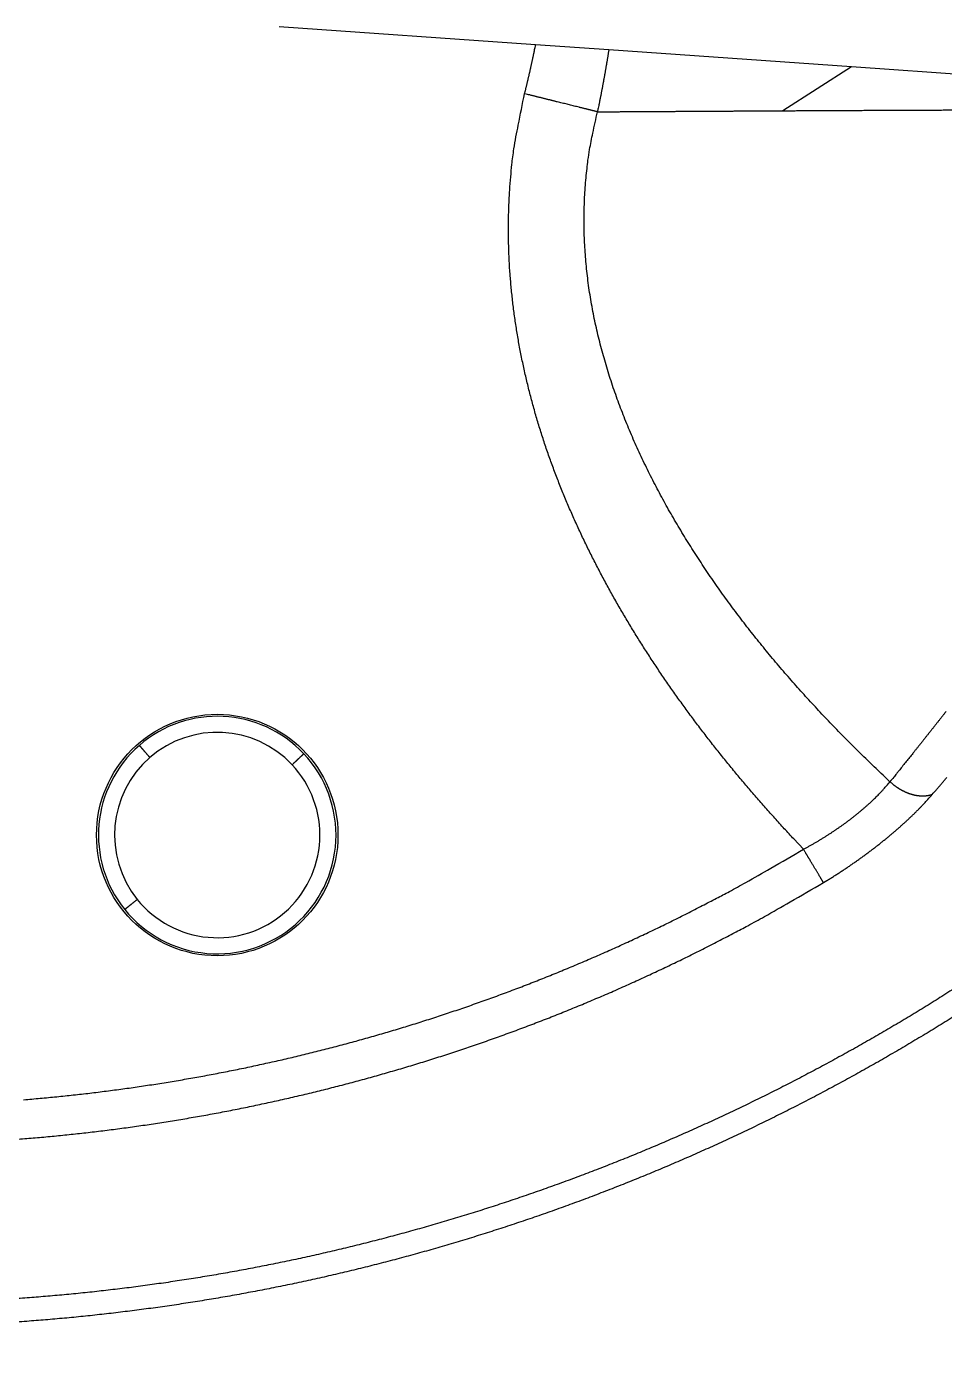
# Model space of a CAD drawing. Extents: x 527 to 614, y 487 to 635.
# Drawn here: x 597.581 to 598.15, y 513.134 to 513.966 of the extents above; entities that cross this region are included whole.
import ezdxf

# ---------------------------------------------------------------- set-up
doc = ezdxf.new("R2010")
doc.units = 0
doc.header["$MEASUREMENT"] = 0
doc.layers.add('1', color=4, linetype='Continuous')
doc.layers.add('204', color=7, linetype='Continuous')

# ---------------------------------------------------------------- blocks, each defined once
blk = doc.blocks.new('55')
at = {"layer": '204', "color": 4, "linetype": 'Continuous'}
for p, q in [((-4.704143, -6.116583), (-4.863541, -6.105437)), ((-4.658718, -6.119766), (-4.704149, -6.116576)), ((-4.50786, -6.130304), (-4.658718, -6.119766)), ((-4.507851, -6.13031), (-4.550631, -6.157557)), ((-4.170922, -6.153867), (-4.50786, -6.130304))]:
    blk.add_line(p, q, dxfattribs=at)
for points in [[(-1.239418, 0.071355, -0.0000007), (-1.274211, 0.033965, -0.0000006), (-1.309005, -0.003426, -0.0000006), (-1.343799, -0.040817, -0.0000005), (-1.378593, -0.078208, -0.0000005), (-1.413388, -0.1156, -0.0000005), (-1.448182, -0.152991, -0.0000004), (-1.482977, -0.190382, -0.0000004), (-1.517772, -0.227774, -0.0000003), (-1.552567, -0.265165, -0.0000003), (-1.587362, -0.302557, -0.0000002), (-1.622158, -0.339948, -0.0000002), (-1.656953, -0.37734, -0.0000002), (-1.691748, -0.414732, -0.0000001), (-1.726544, -0.452123, -0.0000001), (-1.76134, -0.489515, 0), (-1.796135, -0.526907)], [(-1.830931, -0.564299, 0), (-1.865726, -0.60169, 0.0000001), (-1.900522, -0.639082, 0.0000001), (-1.935318, -0.676474, 0.0000001), (-1.970113, -0.713866, 0.0000001), (-2.004909, -0.751257, 0.0000001), (-2.039704, -0.788649, 0.0000001), (-2.0745, -0.826041, 0.0000001), (-2.109295, -0.863433, 0.0000001), (-2.144091, -0.900825, 0.0000001), (-2.178886, -0.938217, 0.0000001), (-2.213682, -0.975608, 0.0000001), (-2.248478, -1.013, 0.0000001), (-2.283273, -1.050392, 0.0000001), (-2.318069, -1.087784, 0.0000001), (-2.352864, -1.125176, 0.0000001), (-2.38766, -1.162568, 0.0000001), (-2.422455, -1.19996, 0.0000001), (-2.45725, -1.237351, 0.0000001), (-2.492046, -1.274743, 0.0000001), (-2.526841, -1.312135, 0.0000001), (-2.561637, -1.349527, 0.0000001), (-2.596432, -1.386919, 0.0000001), (-2.631228, -1.424311, 0.0000001), (-2.666023, -1.461703, 0.0000001), (-2.700818, -1.499095, 0.0000001), (-2.735614, -1.536487, 0.0000001), (-2.770409, -1.573879, 0.0000001), (-2.805205, -1.611271, 0.0000001), (-2.84, -1.648663, 0.0000001), (-2.874795, -1.686055, 0.0000001), (-2.909591, -1.723447, 0.0000001), (-2.944386, -1.760839, 0.0000001), (-2.979181, -1.798231, 0.0000001), (-3.013977, -1.835623, 0.0000001), (-3.048772, -1.873015, 0.0000001), (-3.083567, -1.910407, 0.0000001), (-3.118363, -1.947799, 0.0000001), (-3.153158, -1.985191, 0.0000001), (-3.187953, -2.022583, 0.0000001), (-3.222749, -2.059975, 0.0000001), (-3.257544, -2.097367, 0.0000001), (-3.292339, -2.134759, 0.0000001), (-3.327135, -2.172151, 0.0000001), (-3.36193, -2.209543, 0.0000001), (-3.396725, -2.246935, 0.0000001), (-3.43152, -2.284328, 0.0000001), (-3.466316, -2.32172, 0.0000001), (-3.501111, -2.359112, 0.0000001), (-3.535906, -2.396504, 0.0000001), (-3.570701, -2.433896, 0.0000001), (-3.605496, -2.471288, 0.0000001), (-3.640292, -2.50868, 0.0000001), (-3.675087, -2.546073, 0.0000001), (-3.709882, -2.583465, 0.0000001), (-3.744677, -2.620857, 0.0000001), (-3.779472, -2.658249, 0.0000001), (-3.814267, -2.695641, 0.0000001), (-3.849063, -2.733033, 0.0000001), (-3.883858, -2.770426, 0.0000001), (-3.918653, -2.807818, 0.0000001), (-3.953448, -2.84521, 0.0000001), (-3.988243, -2.882602, 0.0000001), (-4.023038, -2.919995, 0.0000001), (-4.057833, -2.957387, 0.0000001), (-4.092628, -2.994779, 0.0000001), (-4.127423, -3.032171, 0.0000001), (-4.162218, -3.069564, 0.0000001), (-4.197014, -3.106956, 0.0000001), (-4.231809, -3.144348, 0.0000001), (-4.266604, -3.18174, 0.0000001), (-4.301399, -3.219133, 0.0000001), (-4.336194, -3.256525, 0.0000001), (-4.370989, -3.293917, 0.0000001), (-4.405784, -3.33131, 0.0000001), (-4.440579, -3.368702, 0.0000001), (-4.475374, -3.406094, 0.0000001), (-4.510169, -3.443487, 0.0000001), (-4.544964, -3.480879, 0.0000001), (-4.579759, -3.518271, 0.0000001), (-4.614554, -3.555664, 0.0000001), (-4.649349, -3.593056, 0.0000001), (-4.684144, -3.630448, 0.0000001), (-4.718938, -3.667841, 0.0000001), (-4.753733, -3.705233, 0.0000001), (-4.788528, -3.742626, 0.0000001), (-4.823323, -3.780018, 0.0000001), (-4.858118, -3.81741, 0.0000001), (-4.892913, -3.854803, 0.0000001), (-4.927708, -3.892195, 0.0000001), (-4.962503, -3.929588, 0.0000001), (-4.997298, -3.96698, 0.0000001), (-5.032093, -4.004373, 0.0000001), (-5.066888, -4.041765, 0.0000001), (-5.101682, -4.079158, 0.0000001), (-5.136476, -4.116549, 0.0000001), (-5.171272, -4.153943, 0.0000001), (-5.206071, -4.19134, 0.0000001), (-5.240862, -4.228728, 0), (-5.275639, -4.266101, 0.0000001), (-5.310451, -4.303513, 0.0000001), (-5.345316, -4.340981, 0), (-5.380041, -4.378298, -0.0000001), (-5.414557, -4.415391, 0.0000001), (-5.44963, -4.453083, 0.0000005), (-5.485522, -4.491655, 0), (-5.51922, -4.527868, -0.0000019), (-5.549684, -4.560606, 0.0000006), (-5.588809, -4.602653, 0.0000059)], [(-5.649071, -4.667417, 0.0000032), (-5.727989, -4.752233, 0.0000014)], [(-0.88808, 0.413868, -0.0000001), (-0.936805, 0.361503, -0.0000001), (-0.98553, 0.309139, -0.0000001), (-1.034255, 0.256774, -0.0000001), (-1.082979, 0.204409, -0.0000001), (-1.131704, 0.152045, -0.0000001), (-1.180429, 0.09968, 0), (-1.229154, 0.047316, 0), (-1.277879, -0.005049, 0), (-1.326604, -0.057414, 0), (-1.375329, -0.109779)], [(-1.618954, -0.371602, 0), (-1.667679, -0.423967, 0), (-1.716404, -0.476332, 0), (-1.765129, -0.528696, 0.0000001), (-1.813854, -0.581061, 0.0000001), (-1.862579, -0.633426, 0.0000001), (-1.911304, -0.685791, 0.0000001), (-1.960029, -0.738156, 0.0000001), (-2.008754, -0.79052, 0.0000001), (-2.057479, -0.842885, 0.0000001), (-2.106204, -0.89525, 0.0000001), (-2.154929, -0.947615, 0.0000001), (-2.203654, -0.99998, 0.0000001), (-2.252379, -1.052345, 0.0000001), (-2.301104, -1.10471, 0.0000001), (-2.349829, -1.157075, 0.0000001), (-2.398553, -1.20944, 0.0000001), (-2.447278, -1.261805, 0.0000001), (-2.496003, -1.31417, 0.0000001), (-2.544728, -1.366535, 0.0000001), (-2.593453, -1.4189, 0.0000001), (-2.642177, -1.471265, 0.0000001), (-2.690902, -1.52363, 0.0000001), (-2.739627, -1.575995, 0.0000001), (-2.788352, -1.62836, 0.0000001), (-2.837076, -1.680725, 0.0000001), (-2.885801, -1.73309, 0.0000001), (-2.934526, -1.785455, 0.0000001), (-2.983251, -1.83782, 0.0000001), (-3.031975, -1.890185, 0.0000001), (-3.0807, -1.94255, 0.0000001), (-3.129424, -1.994915, 0.0000001), (-3.178149, -2.04728, 0.0000001), (-3.226874, -2.099646, 0.0000001), (-3.275598, -2.152011, 0.0000001), (-3.324323, -2.204376, 0.0000001), (-3.373047, -2.256741, 0.0000001), (-3.421772, -2.309106, 0.0000001), (-3.470497, -2.361471, 0.0000001), (-3.519221, -2.413837, 0.0000001), (-3.567946, -2.466202, 0.0000001), (-3.61667, -2.518567, 0.0000001), (-3.665395, -2.570932, 0.0000001), (-3.714119, -2.623298, 0.0000001), (-3.762844, -2.675663, 0.0000001), (-3.811568, -2.728028, 0.0000001), (-3.860293, -2.780394, 0.0000001), (-3.909017, -2.832759, 0.0000001), (-3.957741, -2.885124, 0.0000001), (-4.006466, -2.93749, 0.0000001), (-4.05519, -2.989855, 0.0000001), (-4.103915, -3.04222, 0.0000001), (-4.152639, -3.094586, 0.0000001), (-4.201363, -3.146951, 0.0000001), (-4.250088, -3.199317, 0.0000001), (-4.298812, -3.251682, 0.0000001), (-4.347536, -3.304048, 0.0000001), (-4.39626, -3.356413, 0.0000001), (-4.444985, -3.408778, 0.0000001), (-4.493709, -3.461144, 0.0000001), (-4.542433, -3.513509, 0.0000001), (-4.591158, -3.565875, 0.0000001), (-4.639882, -3.61824, 0.0000001), (-4.688606, -3.670606, 0.0000001), (-4.73733, -3.722972, 0.0000001), (-4.786055, -3.775338, 0.0000001), (-4.834778, -3.827703, 0.0000001), (-4.883501, -3.880067, 0.0000001), (-4.932227, -3.932434, 0.0000001), (-4.980957, -3.984806, 0.0000001), (-5.029675, -4.037165, 0.0000001), (-5.078374, -4.089504, 0.0000001), (-5.127123, -4.141896, 0.0000001), (-5.175946, -4.194368, 0.0000001), (-5.224571, -4.246628, 0.0000001), (-5.272906, -4.298575, 0.0000001), (-5.32202, -4.35136, 0.0000002), (-5.372281, -4.405377, 0.0000001), (-5.419468, -4.456092, 0), (-5.462129, -4.501941, 0.0000003), (-5.516918, -4.560825, 0.0000005), (-5.601305, -4.651521, 0.0000003), (-5.711819, -4.770296, 0.0000001)], [(-4.444865, -6.720416, -0.0023296), (-4.454795, -6.726595, -0.0023277), (-4.464779, -6.732682, -0.0023245), (-4.47482, -6.738672, -0.0023225), (-4.484914, -6.744569, -0.0023207), (-4.495064, -6.750371, -0.0023151), (-4.505267, -6.756081, -0.0023046), (-4.515526, -6.761694, -0.0023088), (-4.525839, -6.767216, -0.0023271), (-4.536213, -6.772644, -0.00234), (-4.546648, -6.77798, -0.0023531), (-4.557144, -6.783221, -0.0023512), (-4.567699, -6.78837, -0.0023376), (-4.57831, -6.793422, -0.0023292), (-4.588974, -6.798379, -0.0023248), (-4.59969, -6.803237, -0.0023206), (-4.610454, -6.807998, -0.0023168), (-4.621266, -6.812658, -0.0023144), (-4.632121, -6.81722, -0.0023132), (-4.643019, -6.821679, -0.002313), (-4.653955, -6.826038, -0.0023138), (-4.66493, -6.830291, -0.0023159), (-4.675938, -6.834443, -0.0023194), (-4.68698, -6.838487, -0.0023232), (-4.698051, -6.842428, -0.0023274), (-4.70915, -6.846259, -0.0023354), (-4.720274, -6.849985, -0.0023484), (-4.731422, -6.853599, -0.0023502), (-4.74259, -6.857106, -0.0023386), (-4.75378, -6.860503, -0.0023267), (-4.764991, -6.863794, -0.0023087), (-4.776225, -6.866978, -0.0023044), (-4.787482, -6.870057, -0.0023127), (-4.798762, -6.873028, -0.002317), (-4.810064, -6.875895, -0.0023174), (-4.821389, -6.878653, -0.0023185), (-4.832737, -6.881307, -0.0023199), (-4.844107, -6.883853, -0.0023208), (-4.8555, -6.886294, -0.002321), (-4.866916, -6.888627, -0.0023209), (-4.878354, -6.890855, -0.0023205), (-4.889815, -6.892976, -0.0023195), (-4.901298, -6.894991, -0.0023178), (-4.912804, -6.896899, -0.0023166), (-4.924333, -6.898702, -0.0023162), (-4.935885, -6.900397, -0.0023115), (-4.947459, -6.901987, -0.0023022), (-4.959056, -6.903469, -0.0023073), (-4.970675, -6.904847, -0.0023288), (-4.98232, -6.906114, -0.0023431), (-4.993987, -6.907275, -0.0023568), (-5.005676, -6.908323, -0.002355), (-5.017383, -6.909265, -0.0023395), (-5.029107, -6.910095, -0.00233)], [(-4.443156, -6.702152, -0.0023408), (-4.45298, -6.708392, -0.0023406), (-4.462865, -6.714538, -0.00234), (-4.472807, -6.720593, -0.002339), (-4.482809, -6.726554, -0.0023384), (-4.492868, -6.732424, -0.0023382), (-4.502986, -6.738199, -0.0023356), (-4.51316, -6.743883, -0.0023304), (-4.523393, -6.749472, -0.0023334), (-4.533682, -6.754968, -0.0023466), (-4.544028, -6.760368, -0.0023548), (-4.554426, -6.765673, -0.0023615), (-4.564876, -6.770877, -0.0023598), (-4.575374, -6.775984, -0.0023489), (-4.585921, -6.78099, -0.0023421), (-4.596513, -6.785899, -0.0023378), (-4.60715, -6.790704, -0.0023341), (-4.617828, -6.795411, -0.00233), (-4.628546, -6.800014, -0.0023274), (-4.639303, -6.804517, -0.0023251), (-4.650096, -6.808915, -0.0023241), (-4.660923, -6.813211, -0.0023232), (-4.671783, -6.817402, -0.0023237), (-4.682674, -6.821489, -0.0023247), (-4.693594, -6.82547, -0.0023264), (-4.704541, -6.829347, -0.0023277), (-4.715514, -6.833115, -0.0023324), (-4.726509, -6.836779, -0.0023403), (-4.737526, -6.840332, -0.0023402), (-4.748563, -6.84378, -0.0023293), (-4.75962, -6.847119, -0.0023198), (-4.770699, -6.850355, -0.0023068), (-4.781801, -6.853484, -0.0023042), (-4.792925, -6.85651, -0.0023113), (-4.804072, -6.859429, -0.0023152), (-4.81524, -6.862245, -0.002316), (-4.826432, -6.864954, -0.0023171), (-4.837645, -6.867561, -0.0023186), (-4.848881, -6.87006, -0.0023194), (-4.860139, -6.872456, -0.0023197), (-4.87142, -6.874745, -0.0023196), (-4.882723, -6.876931, -0.0023193), (-4.894049, -6.879011, -0.0023183), (-4.905397, -6.880987, -0.0023166), (-4.916767, -6.882856, -0.0023154), (-4.928159, -6.884622, -0.0023151), (-4.939575, -6.886281, -0.0023104), (-4.951012, -6.887837, -0.0023012), (-4.962471, -6.889286, -0.0023063), (-4.973954, -6.890632, -0.0023276), (-4.98546, -6.891869, -0.0023419), (-4.996988, -6.893, -0.0023555), (-5.008538, -6.894021, -0.0023538), (-5.020106, -6.894936, -0.0023384), (-5.031689, -6.89574, -0.0023289)], [(-5.030686, -6.796708, 0.0023188), (-5.020199, -6.795904, 0.0023129), (-5.009707, -6.795, 0.0023051), (-4.999212, -6.794, 0.0022959), (-4.988718, -6.7929, 0.0022893), (-4.978227, -6.791704, 0.0022847), (-4.967743, -6.79041, 0.0022815), (-4.957268, -6.789022, 0.0022796), (-4.946805, -6.787535, 0.0022793), (-4.936357, -6.785955, 0.0022805), (-4.925927, -6.784277, 0.0022832), (-4.915517, -6.782506, 0.0022879), (-4.905132, -6.780639, 0.0022931), (-4.894772, -6.77868, 0.0022991), (-4.884443, -6.776625, 0.0023096), (-4.874146, -6.774478, 0.0023259), (-4.863884, -6.772237, 0.0023105), (-4.853656, -6.769907, 0.0022546), (-4.843462, -6.767485, 0.0022354), (-4.833299, -6.764976, 0.0022471), (-4.823169, -6.762375, 0.0022549), (-4.813071, -6.759687, 0.0022595), (-4.803006, -6.756907, 0.0022645), (-4.792973, -6.75404, 0.00227), (-4.782973, -6.751081, 0.0022748), (-4.773005, -6.748033, 0.0022791), (-4.76307, -6.744894, 0.0022831), (-4.753167, -6.741667, 0.0022868), (-4.743297, -6.738348, 0.0022899), (-4.733459, -6.73494, 0.0022928), (-4.723654, -6.73144, 0.0022953), (-4.713882, -6.727852, 0.0022979), (-4.704143, -6.724171, 0.0022989), (-4.694436, -6.720401, 0.0022992), (-4.684763, -6.71654, 0.0023016), (-4.675121, -6.712589, 0.0023064), (-4.665512, -6.708545, 0.0023006), (-4.655938, -6.704413, 0.0022863), (-4.6464, -6.70019, 0.0023054), (-4.636886, -6.695873, 0.0023514), (-4.627391, -6.691455, 0.0022826), (-4.617965, -6.686968, 0.0021292), (-4.608628, -6.682421, 0.0023487), (-4.599177, -6.677699, 0.0027974), (-4.589545, -6.672757, 0.0021181), (-4.580522, -6.668063, 0.0007229), (-4.57238, -6.663775, 0.0029856), (-4.561998, -6.658061, 0.005119), (-4.546106, -6.648992, 0.0024906), (-4.525351, -6.636955, 0.0013161)], [(-5.022193, -6.771831, 0.0023131), (-5.011922, -6.770946, 0.0023053), (-5.001649, -6.769967, 0.0022961), (-4.991377, -6.768891, 0.0022894), (-4.981107, -6.767721, 0.0022848), (-4.970844, -6.766455, 0.0022816), (-4.96059, -6.765096, 0.0022798), (-4.950348, -6.763641, 0.0022794), (-4.94012, -6.762094, 0.0022806), (-4.92991, -6.760452, 0.0022834), (-4.91972, -6.758719, 0.0022881), (-4.909554, -6.756892, 0.0022933), (-4.899413, -6.754974, 0.0022993), (-4.889301, -6.752963, 0.0023098), (-4.879221, -6.750862, 0.002326), (-4.869176, -6.748668, 0.0023107), (-4.859164, -6.746387, 0.0022548), (-4.849184, -6.744017, 0.0022356), (-4.839236, -6.741561, 0.0022472), (-4.82932, -6.739015, 0.002255), (-4.819435, -6.736384, 0.0022595), (-4.809582, -6.733663, 0.0022645), (-4.79976, -6.730856, 0.00227), (-4.789971, -6.72796, 0.0022748), (-4.780213, -6.724977, 0.0022791), (-4.770488, -6.721904, 0.002283), (-4.760794, -6.718745, 0.0022867), (-4.751132, -6.715496, 0.0022898), (-4.741502, -6.712161, 0.0022927), (-4.731904, -6.708735, 0.0022951), (-4.722338, -6.705223, 0.0022976), (-4.712804, -6.70162, 0.0022987), (-4.703302, -6.69793, 0.0022989), (-4.693833, -6.69415, 0.0023013), (-4.684394, -6.690283, 0.0023061), (-4.674988, -6.686324, 0.0023002), (-4.665615, -6.68228, 0.0022859), (-4.656279, -6.678147, 0.002305), (-4.646965, -6.673921, 0.0023509), (-4.637671, -6.669596, 0.0022821), (-4.628444, -6.665205, 0.0021288), (-4.619303, -6.660755, 0.0023481), (-4.610052, -6.656132, 0.0027967), (-4.600623, -6.651295, 0.0021176), (-4.591789, -6.646701, 0.0007228), (-4.583819, -6.642504, 0.0029847), (-4.573657, -6.636911, 0.0051175), (-4.558099, -6.628034, 0.0024899), (-4.537781, -6.616252, 0.0013157)], [(-4.710991, -6.147003), (-4.710803, -6.146244, 0.0002851), (-4.710615, -6.145485, 0.0002852), (-4.710428, -6.144726, 0.0002853), (-4.710242, -6.143966, 0.0002852), (-4.710058, -6.143207, 0.0002852), (-4.709873, -6.142448, 0.0002852), (-4.70969, -6.141688, 0.0002852), (-4.709508, -6.140929, 0.0002852), (-4.709327, -6.140169, 0.0002852), (-4.709146, -6.139409, 0.0002852), (-4.708967, -6.13865, 0.0002852), (-4.708788, -6.13789, 0.0002852), (-4.70861, -6.13713, 0.0002852), (-4.708433, -6.13637, 0.0002852), (-4.708257, -6.13561, 0.0002852), (-4.708082, -6.134849, 0.0002852), (-4.707908, -6.134089, 0.0002851), (-4.707735, -6.133329, 0.0002851), (-4.707563, -6.132568, 0.0002851), (-4.707391, -6.131807, 0.0002851), (-4.707221, -6.131047, 0.0002851), (-4.707051, -6.130286, 0.0002849), (-4.706882, -6.129525, 0.0002851), (-4.706714, -6.128764, 0.0002856), (-4.706547, -6.128003, 0.0002848), (-4.706381, -6.127242, 0.0002831), (-4.706216, -6.126481, 0.0002855), (-4.706051, -6.125719, 0.0002912), (-4.705888, -6.124956, 0.000283), (-4.705725, -6.124196, 0.0002642), (-4.705565, -6.123441, 0.0002915), (-4.705403, -6.122673, 0.0003474), (-4.705238, -6.121887, 0.0002638), (-4.705084, -6.121149, 0.0000908), (-4.704945, -6.120482, 0.0003718), (-4.704769, -6.119625, 0.0006396), (-4.7045, -6.118305, 0.0003129), (-4.704149, -6.116576, 0.0001659)], [(-4.658718, -6.119766), (-4.65887, -6.120728, -0.0003112), (-4.659024, -6.121691, -0.0003111), (-4.659178, -6.122653, -0.000311), (-4.659334, -6.123615, -0.0003106), (-4.659492, -6.124578, -0.0003103), (-4.65965, -6.12554, -0.00031), (-4.65981, -6.126502, -0.0003098), (-4.65997, -6.127464, -0.0003095), (-4.660133, -6.128426, -0.0003092), (-4.660296, -6.129389, -0.0003089), (-4.66046, -6.130351, -0.0003086), (-4.660626, -6.131313, -0.0003083), (-4.660793, -6.132274, -0.0003081), (-4.660961, -6.133236, -0.0003078), (-4.661131, -6.134198, -0.0003075), (-4.661301, -6.13516, -0.0003072), (-4.661473, -6.136122, -0.0003069), (-4.661646, -6.137083, -0.0003066), (-4.66182, -6.138045, -0.0003064), (-4.661996, -6.139006, -0.0003061), (-4.662172, -6.139968, -0.0003058), (-4.66235, -6.140929, -0.0003054), (-4.662529, -6.141891, -0.0003053), (-4.66271, -6.142852, -0.0003056), (-4.662891, -6.143813, -0.0003046), (-4.663074, -6.144774, -0.0003024), (-4.663258, -6.145735, -0.0003048), (-4.663443, -6.146697, -0.0003106), (-4.66363, -6.147659, -0.0003016), (-4.663817, -6.148618, -0.0002814), (-4.664004, -6.149571, -0.0003102), (-4.664196, -6.15054, -0.0003693), (-4.664393, -6.151531, -0.0002802), (-4.664579, -6.152461, -0.0000965), (-4.664748, -6.153302, -0.0003945), (-4.664967, -6.154382, -0.0006777), (-4.665309, -6.156045, -0.0003311), (-4.665758, -6.158223, -0.0001755)], [(-4.537781, -6.616252), (-4.543758, -6.609892, -0.0021934), (-4.549682, -6.60348, -0.0021689), (-4.55555, -6.597013, -0.0021911), (-4.561361, -6.590494, -0.0022674), (-4.567111, -6.58392, -0.0023246), (-4.5728, -6.577294, -0.0023769), (-4.578422, -6.570613, -0.002427), (-4.583978, -6.563879, -0.0024875), (-4.589464, -6.55709, -0.0025413), (-4.594878, -6.550248, -0.0026016), (-4.600216, -6.54335, -0.0026562), (-4.605479, -6.536399, -0.0027184), (-4.610661, -6.529392, -0.0027745), (-4.615763, -6.522332, -0.002838), (-4.620779, -6.515215, -0.0028953), (-4.62571, -6.508045, -0.00296), (-4.630551, -6.500818, -0.0030183), (-4.635302, -6.493538, -0.0030842), (-4.639957, -6.4862, -0.0031433), (-4.644519, -6.478808, -0.0032097), (-4.648979, -6.47136, -0.0032696), (-4.653341, -6.463856, -0.0033373), (-4.657598, -6.456296, -0.0033965), (-4.661751, -6.44868, -0.0034615), (-4.665793, -6.441008, -0.0035244), (-4.669728, -6.433279, -0.0036009), (-4.673547, -6.425493, -0.003648), (-4.677253, -6.417652, -0.003678), (-4.680841, -6.409754, -0.0037842), (-4.684308, -6.401798, -0.0039932), (-4.687644, -6.39378, -0.0041696), (-4.690846, -6.385703, -0.0043635), (-4.693903, -6.377564, -0.0044572), (-4.696817, -6.369371, -0.0044779), (-4.69958, -6.361123, -0.0045193), (-4.702195, -6.352827, -0.0045921), (-4.704652, -6.344483, -0.0046545), (-4.706954, -6.336097, -0.0047222), (-4.709091, -6.32767, -0.0047871), (-4.711067, -6.319206, -0.0048648), (-4.712872, -6.310708, -0.0049347), (-4.71451, -6.302179, -0.0050136), (-4.715969, -6.293623, -0.0050932), (-4.717254, -6.285042, -0.0051906), (-4.718355, -6.276439, -0.0052559), (-4.719276, -6.26782, -0.0053108), (-4.720007, -6.259189, -0.0054444), (-4.720549, -6.250538, -0.0056621), (-4.72089, -6.241865, -0.0055723), (-4.721046, -6.233221, -0.0052613), (-4.721009, -6.224626, -0.005937), (-4.720742, -6.215895, -0.0072723), (-4.720219, -6.206967, -0.00552), (-4.71961, -6.198585, -0.0017257), (-4.718959, -6.191008, -0.0080862), (-4.717625, -6.181316, -0.01431), (-4.714921, -6.166444, -0.0069823), (-4.710991, -6.147003, -0.0036598)], [(-4.665758, -6.158223), (-4.666454, -6.158052, -0.0000746), (-4.667153, -6.15788, -0.0000766), (-4.667855, -6.157707, -0.0000735), (-4.66856, -6.157533, -0.0000649), (-4.669267, -6.157359, -0.0000585), (-4.669976, -6.157183, -0.0000528), (-4.670689, -6.157007, -0.0000475), (-4.671403, -6.15683, -0.0000412), (-4.672121, -6.156653, -0.0000358), (-4.672841, -6.156474, -0.0000298), (-4.673563, -6.156295, -0.0000246), (-4.674287, -6.156115, -0.0000189), (-4.675014, -6.155935, -0.0000136), (-4.675744, -6.155754, -0.0000073), (-4.676475, -6.155573, -0.0000033), (-4.677209, -6.15539, -0.0000005), (-4.677945, -6.155208, 0.0000006), (-4.678684, -6.155025, 0), (-4.679424, -6.154841, -0.0000001), (-4.680166, -6.154657), (-4.680911, -6.154472, 0), (-4.681657, -6.154287), (-4.682405, -6.154101, 0), (-4.683155, -6.153915), (-4.683907, -6.153728), (-4.684661, -6.153541), (-4.685417, -6.153354), (-4.686174, -6.153166, 0), (-4.686932, -6.152977), (-4.687693, -6.152789), (-4.688455, -6.1526, -0.0000001), (-4.689218, -6.15241, -0.0000004), (-4.689983, -6.15222, -0.0000007), (-4.690749, -6.15203, -0.000001), (-4.691516, -6.15184, -0.0000013), (-4.692285, -6.151649, -0.0000016), (-4.693055, -6.151458, -0.0000018), (-4.693826, -6.151267, -0.0000021), (-4.694598, -6.151075, -0.0000024), (-4.695372, -6.150883, -0.0000027), (-4.696146, -6.150691, -0.000003), (-4.696922, -6.150498, -0.0000032), (-4.697698, -6.150305, -0.0000035), (-4.698475, -6.150112, -0.0000038), (-4.699253, -6.149919, -0.0000041), (-4.700032, -6.149726, -0.0000043), (-4.700811, -6.149532, -0.0000046), (-4.701592, -6.149339, -0.000005), (-4.702375, -6.149144, -0.0000051), (-4.703154, -6.14895, -0.000005), (-4.70393, -6.148758, -0.0000059), (-4.704719, -6.148562, -0.0000076), (-4.705527, -6.148361, -0.0000058), (-4.706285, -6.148173, -0.0000015), (-4.706971, -6.148002, -0.000009), (-4.707853, -6.147783, -0.0000168), (-4.709212, -6.147445, -0.0000083), (-4.710991, -6.147003, -0.0000043)], [(-4.484034, -6.574341), (-4.488374, -6.570254, -0.0014726), (-4.492692, -6.566141, -0.0014567), (-4.496986, -6.562, -0.0014708), (-4.501257, -6.557834, -0.0015193), (-4.505502, -6.55364, -0.0015553), (-4.509722, -6.54942, -0.001588), (-4.513913, -6.545172, -0.0016192), (-4.518077, -6.540897, -0.0016567), (-4.522212, -6.536594, -0.0016898), (-4.526316, -6.532263, -0.0017269), (-4.53039, -6.527904, -0.0017602), (-4.534432, -6.523517, -0.0017981), (-4.53844, -6.519101, -0.0018321), (-4.542415, -6.514658, -0.0018706), (-4.546354, -6.510184, -0.0019051), (-4.550259, -6.505682, -0.0019442), (-4.554126, -6.50115, -0.0019792), (-4.557955, -6.49659, -0.0020188), (-4.561746, -6.491999, -0.0020543), (-4.565497, -6.487379, -0.0020944), (-4.569207, -6.482728, -0.0021304), (-4.572876, -6.478047, -0.0021709), (-4.576501, -6.473336, -0.0022072), (-4.580084, -6.468594, -0.0022482), (-4.583622, -6.463821, -0.0022848), (-4.587115, -6.459017, -0.002326), (-4.59056, -6.454182, -0.0023628), (-4.593959, -6.449315, -0.0024043), (-4.597309, -6.444417, -0.0024412), (-4.60061, -6.439487, -0.0024827), (-4.60386, -6.434524, -0.0025197), (-4.60706, -6.42953, -0.0025614), (-4.610207, -6.424503, -0.0025979), (-4.613301, -6.419443, -0.0026383), (-4.61634, -6.41435, -0.0026761), (-4.619325, -6.409225, -0.0027208), (-4.622253, -6.404065, -0.002752), (-4.625125, -6.398873, -0.0027781), (-4.627938, -6.393647, -0.0028325), (-4.630692, -6.388387, -0.0029284), (-4.633384, -6.38309, -0.003025), (-4.636014, -6.377756, -0.0031501), (-4.638575, -6.372385, -0.0032306), (-4.641069, -6.366978, -0.0032903), (-4.643489, -6.361536, -0.0033522), (-4.645837, -6.35606, -0.0034325), (-4.648108, -6.35055, -0.0035031), (-4.650302, -6.345008, -0.0035827), (-4.652413, -6.339434, -0.0036551), (-4.654443, -6.333831, -0.0037389), (-4.656386, -6.328197, -0.0038145), (-4.658242, -6.322535, -0.003901), (-4.660007, -6.316844, -0.003979), (-4.66168, -6.311127, -0.0040676), (-4.663257, -6.305384, -0.0041481), (-4.664739, -6.299616, -0.0042408), (-4.666119, -6.293824, -0.0043202), (-4.667399, -6.288009, -0.0044051), (-4.668574, -6.28217, -0.0044965), (-4.669643, -6.276312, -0.0046227), (-4.670599, -6.270436, -0.0047152), (-4.671444, -6.264546, -0.0047977), (-4.672172, -6.258647, -0.0048622), (-4.672786, -6.252737, -0.0049157), (-4.67328, -6.24682, -0.0049479), (-4.673658, -6.240897, -0.0049724), (-4.673914, -6.234973, -0.0050685), (-4.67405, -6.229039, -0.0052332), (-4.674059, -6.223095, -0.0051251), (-4.673952, -6.217176, -0.0048185), (-4.673725, -6.211293, -0.0053922), (-4.673353, -6.205319, -0.0065384), (-4.67282, -6.199214, -0.004959), (-4.672245, -6.193483, -0.0016016), (-4.671663, -6.188305, -0.0071648), (-4.670616, -6.18168, -0.0125406), (-4.668614, -6.171514, -0.0061115), (-4.665758, -6.158223, -0.0032115)], [(-4.665758, -6.158223), (-4.662876, -6.158205, -0.0000014), (-4.659995, -6.158188, -0.0000013), (-4.657113, -6.15817, -0.0000014), (-4.654232, -6.158153, -0.0000017), (-4.651351, -6.158136, -0.000002), (-4.64847, -6.158118, -0.0000023), (-4.645589, -6.158101, -0.0000025), (-4.642708, -6.158083, -0.0000028), (-4.639828, -6.158066, -0.000003), (-4.636948, -6.158049, -0.0000033), (-4.634068, -6.158032, -0.0000035), (-4.631188, -6.158014, -0.0000038), (-4.628308, -6.157997, -0.0000041), (-4.625429, -6.15798, -0.0000043), (-4.62255, -6.157963, -0.0000046), (-4.619671, -6.157946, -0.0000048), (-4.616792, -6.157929, -0.0000051), (-4.613913, -6.157912, -0.0000054), (-4.611034, -6.157895, -0.0000056), (-4.608156, -6.157879, -0.0000059), (-4.605278, -6.157862, -0.0000061), (-4.6024, -6.157845, -0.0000064), (-4.599522, -6.157829, -0.0000066), (-4.596645, -6.157813, -0.0000069), (-4.593767, -6.157796, -0.0000072), (-4.59089, -6.15778, -0.0000074), (-4.588015, -6.157764, -0.0000077), (-4.585136, -6.157748, -0.0000082), (-4.582254, -6.157732, -0.0000081), (-4.579383, -6.157716, -0.0000078), (-4.57653, -6.1577, -0.0000089), (-4.573631, -6.157684, -0.0000112), (-4.570665, -6.157668, -0.0000085), (-4.56788, -6.157653, -0.0000025), (-4.565362, -6.15764, -0.0000128), (-4.562129, -6.157623, -0.0000232), (-4.55715, -6.157597, -0.0000114), (-4.550629, -6.157563, -0.000006)], [(-4.550629, -6.157563), (-4.546833, -6.157541, -0.000044), (-4.543036, -6.157519, -0.0000466), (-4.53924, -6.157499, -0.0000441), (-4.535444, -6.157479, -0.0000356), (-4.531648, -6.157459, -0.0000291), (-4.527853, -6.15744, -0.0000229), (-4.524057, -6.157421, -0.0000183), (-4.520262, -6.157403, -0.0000141), (-4.516468, -6.157384, -0.0000126), (-4.512673, -6.157366, -0.0000134), (-4.50888, -6.157348, -0.0000137), (-4.505086, -6.157331, -0.0000136), (-4.501293, -6.157313, -0.0000137), (-4.4975, -6.157296, -0.0000138), (-4.493707, -6.157279, -0.0000139), (-4.489914, -6.157262, -0.000014), (-4.486122, -6.157245, -0.0000141), (-4.482331, -6.157228, -0.0000142), (-4.478539, -6.157212, -0.0000143), (-4.474748, -6.157196, -0.0000144), (-4.470957, -6.15718, -0.0000145), (-4.467167, -6.157165, -0.0000146), (-4.463377, -6.157149, -0.0000146), (-4.459587, -6.157134, -0.0000147), (-4.455797, -6.157119, -0.0000148), (-4.452008, -6.157105, -0.0000149), (-4.448219, -6.15709, -0.000015), (-4.444431, -6.157076, -0.0000151), (-4.440642, -6.157062, -0.0000152), (-4.436855, -6.157048, -0.0000153), (-4.433067, -6.157035, -0.0000154), (-4.42928, -6.157021, -0.0000155)], [(-4.449159, -6.530633, -0.0001307), (-4.450204, -6.531962, -0.0001296), (-4.451248, -6.53329, -0.0001282), (-4.452291, -6.534614, -0.000127), (-4.453332, -6.535936, -0.0001257), (-4.454373, -6.537255, -0.0001245), (-4.455412, -6.538572, -0.0001232), (-4.456451, -6.539885, -0.000122), (-4.457488, -6.541196, -0.0001206), (-4.458525, -6.542505, -0.0001194), (-4.45956, -6.54381, -0.0001181), (-4.460594, -6.545113, -0.0001169), (-4.461627, -6.546414, -0.0001155), (-4.462658, -6.547711, -0.0001143), (-4.463689, -6.549006, -0.0001129), (-4.464718, -6.550298, -0.0001117), (-4.465747, -6.551588, -0.0001102), (-4.466773, -6.552874, -0.000109), (-4.467799, -6.554159, -0.0001078), (-4.468824, -6.55544, -0.0001063), (-4.469847, -6.556719, -0.0001043), (-4.470868, -6.557994, -0.0001039), (-4.47189, -6.559268, -0.0001043), (-4.472911, -6.560542, -0.0001004), (-4.473927, -6.561807, -0.0000929), (-4.474936, -6.563063, -0.0001004), (-4.475959, -6.564335, -0.0001166), (-4.477005, -6.565635, -0.0000888), (-4.477986, -6.566853, -0.0000335), (-4.478873, -6.567953, -0.0001201), (-4.480008, -6.56936, -0.0002006), (-4.481752, -6.571519, -0.0000983), (-4.484034, -6.574341, -0.0000526)], [(-4.457831, -6.582306), (-4.457138, -6.581502, 0.0000654), (-4.456445, -6.580697, 0.0000649), (-4.455751, -6.57989, 0.0000651), (-4.455057, -6.579083, 0.0000661), (-4.454361, -6.578275, 0.0000667), (-4.453666, -6.577465, 0.0000674), (-4.452969, -6.576654, 0.0000679), (-4.452272, -6.575842, 0.0000686), (-4.451575, -6.575029, 0.0000692), (-4.450877, -6.574215, 0.0000699), (-4.450178, -6.5734, 0.0000704), (-4.449479, -6.572583, 0.0000711), (-4.448779, -6.571765, 0.0000717)], [(-4.950335, -6.551747), (-4.950331, -6.551752, 0.029583), (-4.950322, -6.551764, 0.0056294), (-4.950307, -6.551783, 0.0023083), (-4.950286, -6.551807, 0.0013088), (-4.950259, -6.551839, 0.0008192), (-4.950227, -6.551877, 0.0005681), (-4.950188, -6.551923, 0.0004117), (-4.950143, -6.551975, 0.0003174), (-4.950091, -6.552035, 0.0002491), (-4.950033, -6.552102, 0.0002032), (-4.949969, -6.552177, 0.0001673), (-4.949898, -6.552259, 0.0001418), (-4.94982, -6.552349, 0.0001208), (-4.949736, -6.552446, 0.0001051), (-4.949646, -6.552551, 0.0000917), (-4.949549, -6.552663, 0.0000815), (-4.949445, -6.552783, 0.0000724), (-4.949335, -6.55291, 0.0000652), (-4.949218, -6.553044, 0.000059), (-4.949096, -6.553186, 0.0000541), (-4.948967, -6.553334, 0.0000491), (-4.948833, -6.553489, 0.0000444), (-4.948693, -6.55365, 0.0000422), (-4.948547, -6.553818, 0.0000429), (-4.948396, -6.553991, 0.0000229), (-4.94824, -6.55417, -0.000019), (-4.94808, -6.554355, -0.0000337), (-4.947914, -6.554545, -0.0000286), (-4.947745, -6.55474, -0.0000261), (-4.947572, -6.55494, -0.0000255), (-4.947395, -6.555143, -0.0000245), (-4.947215, -6.555351, -0.0000232), (-4.947032, -6.555562, -0.0000222), (-4.946847, -6.555776, -0.0000213), (-4.946659, -6.555992, -0.0000205), (-4.946469, -6.556211, -0.0000196), (-4.946277, -6.556432, -0.0000191), (-4.946085, -6.556654, -0.0000188), (-4.94589, -6.556878, -0.0000178), (-4.945696, -6.557102, -0.0000163), (-4.945503, -6.557325, -0.0000173), (-4.945307, -6.557551, -0.0000197), (-4.945106, -6.557783, -0.0000151), (-4.944918, -6.558, -0.000006), (-4.944748, -6.558196, -0.0000199), (-4.944533, -6.558445, -0.000033), (-4.944205, -6.558823, -0.0000165), (-4.943779, -6.559315, -0.0000089)], [(-4.848165, -6.556939), (-4.848169, -6.556943, 0.0084288), (-4.848179, -6.556952, 0.0012148), (-4.848196, -6.556968, 0.0004661), (-4.848218, -6.556989, 0.0002566), (-4.848248, -6.557016, 0.0001578), (-4.848284, -6.55705, 0.0001082), (-4.848327, -6.55709, 0.0000778), (-4.848377, -6.557137, 0.0000596), (-4.848434, -6.55719, 0.0000465), (-4.848498, -6.55725, 0.0000378), (-4.848569, -6.557317, 0.0000311), (-4.848648, -6.557391, 0.0000263), (-4.848734, -6.557471, 0.0000223), (-4.848827, -6.557559, 0.0000194), (-4.848927, -6.557653, 0.0000169), (-4.849035, -6.557754, 0.000015), (-4.84915, -6.557863, 0.0000133), (-4.849272, -6.557977, 0.000012), (-4.849402, -6.558099, 0.0000108), (-4.849538, -6.558226, 0.0000098), (-4.84968, -6.55836, 0.000009), (-4.84983, -6.558501, 0.0000084), (-4.849985, -6.558647, 0.0000076), (-4.850147, -6.558799, 0.0000067), (-4.850315, -6.558956, 0.0000082), (-4.850488, -6.559119, 0.0000124), (-4.850667, -6.559286, 0.0000135), (-4.85085, -6.559459, 0.0000124), (-4.851038, -6.559636, 0.0000116), (-4.851231, -6.559816, 0.0000111), (-4.851427, -6.560001, 0.0000106), (-4.851627, -6.560189, 0.0000101), (-4.851831, -6.56038, 0.0000096), (-4.852037, -6.560574, 0.0000093), (-4.852246, -6.56077, 0.0000089), (-4.852457, -6.560969, 0.0000085), (-4.852669, -6.561169, 0.0000083), (-4.852884, -6.56137, 0.0000082), (-4.8531, -6.561573, 0.0000077), (-4.853315, -6.561776, 0.0000071), (-4.85353, -6.561978, 0.0000075), (-4.853748, -6.562183, 0.0000086), (-4.853971, -6.562393, 0.0000065), (-4.85418, -6.56259, 0.0000026), (-4.85437, -6.562768, 0.0000086), (-4.854609, -6.562993, 0.0000143), (-4.854973, -6.563335, 0.0000071), (-4.855447, -6.563781, 0.0000039)], [(-4.537781, -6.616252), (-4.536111, -6.615354, 0.0021509), (-4.534451, -6.614444, 0.0021672), (-4.532803, -6.61352, 0.0021668), (-4.531165, -6.612584, 0.0021501), (-4.52954, -6.611636, 0.0021425), (-4.527927, -6.610676, 0.0021381), (-4.526328, -6.609706, 0.0021367), (-4.524741, -6.608725, 0.0021341), (-4.523169, -6.607734, 0.0021359), (-4.521611, -6.606733, 0.0021375), (-4.520068, -6.605723, 0.0021433), (-4.51854, -6.604704, 0.0021489), (-4.517029, -6.603677, 0.0021588), (-4.515533, -6.602642, 0.0021686), (-4.514055, -6.601599, 0.0021827), (-4.512594, -6.600549, 0.0021971), (-4.511151, -6.599492, 0.0022157), (-4.509726, -6.59843, 0.0022347), (-4.50832, -6.597361, 0.0022585), (-4.506934, -6.596287, 0.002283), (-4.505567, -6.595208, 0.0023115), (-4.504221, -6.594124, 0.0023402), (-4.502896, -6.593037, 0.0023766), (-4.501592, -6.591946, 0.0024169), (-4.50031, -6.590851, 0.0024522), (-4.49905, -6.589754, 0.0024797), (-4.497813, -6.588655, 0.0025494), (-4.496599, -6.587553, 0.0026535), (-4.495407, -6.586447, 0.0026349), (-4.494243, -6.585346, 0.0025114), (-4.49311, -6.58425, 0.0028374), (-4.491987, -6.583136, 0.0034816), (-4.490869, -6.581997, 0.0027177), (-4.489834, -6.580927, 0.0009317), (-4.488911, -6.57996, 0.003969), (-4.487788, -6.578723, 0.0072477), (-4.486141, -6.576824, 0.0037215), (-4.484034, -6.574341, 0.0020122)], [(-4.457831, -6.582306), (-4.458144, -6.582418, -0.0057579), (-4.458462, -6.582524, -0.0056972), (-4.458784, -6.582624, -0.0056204), (-4.459111, -6.582717, -0.0055403), (-4.459441, -6.582803, -0.0054622), (-4.459776, -6.582882, -0.0053889), (-4.460114, -6.582955, -0.005314), (-4.460456, -6.583021, -0.0052436), (-4.460802, -6.58308, -0.0051719), (-4.461152, -6.583132, -0.0051053), (-4.461505, -6.583178, -0.0050371), (-4.461861, -6.583216, -0.0049745), (-4.462221, -6.583248, -0.0049098), (-4.462584, -6.583273, -0.0048507), (-4.462949, -6.583291, -0.0047905), (-4.463318, -6.583302, -0.0047374), (-4.46369, -6.583307, -0.0046779), (-4.464064, -6.583304, -0.0046205), (-4.464441, -6.583294, -0.0045501), (-4.464821, -6.583277, -0.0044725), (-4.465203, -6.583254, -0.0043986), (-4.465587, -6.583223, -0.0043311), (-4.465973, -6.583186, -0.0042648), (-4.466361, -6.583141, -0.0042031), (-4.466751, -6.58309, -0.0041428), (-4.467142, -6.583032, -0.0040877), (-4.467536, -6.582967, -0.0040334), (-4.46793, -6.582896, -0.0039842), (-4.468326, -6.582817, -0.0039357), (-4.468723, -6.582732, -0.0038925), (-4.469121, -6.58264, -0.0038492), (-4.46952, -6.582542, -0.0038108), (-4.46992, -6.582437, -0.0037736), (-4.47032, -6.582325, -0.003743), (-4.470721, -6.582206, -0.0037058), (-4.471122, -6.582081, -0.0036667), (-4.471524, -6.581949, -0.0036226), (-4.471925, -6.581811, -0.0035757), (-4.472327, -6.581667, -0.0035327), (-4.472728, -6.581516, -0.0034943), (-4.473129, -6.581358, -0.0034575), (-4.47353, -6.581195, -0.0034239), (-4.47393, -6.581025, -0.0033922), (-4.474329, -6.580849, -0.003364), (-4.474728, -6.580667, -0.0033373), (-4.475125, -6.580479, -0.0033141), (-4.475522, -6.580285, -0.0032922), (-4.475917, -6.580085, -0.0032738), (-4.476311, -6.57988, -0.0032564), (-4.476703, -6.579668, -0.0032428), (-4.477094, -6.579451, -0.0032297), (-4.477482, -6.579228, -0.0032203), (-4.477869, -6.579, -0.0032087), (-4.478254, -6.578766, -0.0031966), (-4.478637, -6.578526, -0.003171), (-4.479017, -6.578282, -0.0031343), (-4.479395, -6.578032, -0.0031463), (-4.479771, -6.577776, -0.0031976), (-4.480144, -6.577515, -0.0030967), (-4.480514, -6.577251, -0.002884), (-4.480878, -6.576983, -0.0031774), (-4.481245, -6.576706, -0.0037854), (-4.481616, -6.576416, -0.0028689), (-4.481964, -6.576141, -0.0009758), (-4.482276, -6.575891, -0.0040534), (-4.482668, -6.575559, -0.0070034), (-4.483262, -6.575035, -0.0034273), (-4.484034, -6.574341, -0.0018136)], [(-4.525351, -6.636955), (-4.523295, -6.635711, 0.0017672), (-4.521252, -6.634454, 0.0017807), (-4.519221, -6.633184, 0.0017792), (-4.517203, -6.631903, 0.0017623), (-4.515199, -6.63061, 0.0017536), (-4.513208, -6.629307, 0.0017475), (-4.511232, -6.627993, 0.001744), (-4.509272, -6.626669, 0.001739), (-4.507327, -6.625336, 0.0017378), (-4.505398, -6.623994, 0.0017362), (-4.503487, -6.622644, 0.0017381), (-4.501592, -6.621287, 0.0017394), (-4.499716, -6.619922, 0.0017444), (-4.497857, -6.61855, 0.0017489), (-4.496018, -6.617173, 0.0017571), (-4.494199, -6.61579, 0.001765), (-4.4924, -6.614402, 0.0017766), (-4.490621, -6.613009, 0.0017879), (-4.488863, -6.611612, 0.0018033), (-4.487128, -6.610212, 0.0018188), (-4.485414, -6.608809, 0.0018376), (-4.483724, -6.607404, 0.0018561), (-4.482057, -6.605997, 0.0018808), (-4.480413, -6.604588, 0.0019081), (-4.478795, -6.603179, 0.0019317), (-4.477201, -6.60177, 0.0019487), (-4.475634, -6.600361, 0.0019988), (-4.474091, -6.598952, 0.0020747), (-4.472574, -6.597542, 0.002056), (-4.471088, -6.596139, 0.0019561), (-4.469638, -6.594747, 0.002203), (-4.468197, -6.593337, 0.0026928), (-4.466757, -6.591897, 0.0021006), (-4.465421, -6.590547, 0.0007276), (-4.464227, -6.589329, 0.003052), (-4.462765, -6.587776, 0.0055474), (-4.460605, -6.585403, 0.0028459), (-4.457831, -6.582306, 0.0015399)], [(-4.525351, -6.636955), (-4.525427, -6.63683, -0.0003604), (-4.525509, -6.636695, -0.0003183), (-4.525597, -6.63655, -0.0002692), (-4.52569, -6.636396, -0.0002169), (-4.52579, -6.636231, -0.0001779), (-4.525895, -6.636058, -0.0001474), (-4.526005, -6.635874, -0.0001218), (-4.526121, -6.635681, -0.0000985), (-4.526243, -6.635479, -0.0000795), (-4.52637, -6.635268, -0.0000623), (-4.526502, -6.635048, -0.0000482), (-4.52664, -6.634818, -0.000035), (-4.526783, -6.63458, -0.0000238), (-4.526932, -6.634332, -0.0000122), (-4.527086, -6.634076, -0.0000052), (-4.527245, -6.633811, -0.0000007), (-4.527409, -6.633538, 0.0000008), (-4.527578, -6.633256, 0), (-4.527752, -6.632966, -0.0000002), (-4.527931, -6.632669, 0), (-4.528114, -6.632363, 0), (-4.528302, -6.63205, 0), (-4.528495, -6.631729, 0), (-4.528692, -6.631401), (-4.528893, -6.631066), (-4.529098, -6.630724), (-4.529308, -6.630375), (-4.529521, -6.630019), (-4.529738, -6.629657), (-4.529959, -6.629289, 0), (-4.530184, -6.628915, 0), (-4.530412, -6.628535, 0), (-4.530644, -6.628149), (-4.530879, -6.627758), (-4.531117, -6.627361), (-4.531358, -6.62696), (-4.531602, -6.626553), (-4.531849, -6.626141), (-4.532099, -6.625725), (-4.532352, -6.625304, 0), (-4.532607, -6.624879), (-4.532865, -6.62445, -0.0000001), (-4.533125, -6.624017, 0), (-4.533387, -6.62358, 0.0000004), (-4.533652, -6.623139, -0.0000003), (-4.533918, -6.622695, -0.0000022), (-4.534187, -6.622248, -0.0000054), (-4.534457, -6.621798, -0.0000106), (-4.534729, -6.621344, -0.0000133), (-4.535002, -6.62089, -0.0000147), (-4.535274, -6.620436, -0.0000216), (-4.535552, -6.619973, -0.0000336), (-4.535838, -6.619497, -0.0000255), (-4.536106, -6.619049, -0.0000022), (-4.53635, -6.618643, -0.0000482), (-4.536663, -6.618119, -0.0000993), (-4.537147, -6.617312, -0.0000494), (-4.537781, -6.616252, -0.0000252)], [(-4.959444, -6.653653), (-4.959438, -6.65365, 0.0470111), (-4.959426, -6.653641, 0.0082092), (-4.959407, -6.653627, 0.0032875), (-4.959382, -6.653608, 0.0018438), (-4.95935, -6.653583, 0.0011463), (-4.95931, -6.653552, 0.0007916), (-4.959264, -6.653516, 0.0005718), (-4.95921, -6.653473, 0.0004399), (-4.959148, -6.653424, 0.0003445), (-4.959079, -6.653369, 0.0002807), (-4.959002, -6.653308, 0.0002309), (-4.958917, -6.653241, 0.0001955), (-4.958824, -6.653167, 0.0001663), (-4.958724, -6.653087, 0.0001446), (-4.958616, -6.653001, 0.0001261), (-4.9585, -6.652908, 0.000112), (-4.958377, -6.65281, 0.0000995), (-4.958246, -6.652705, 0.0000896), (-4.958107, -6.652594, 0.0000809), (-4.957962, -6.652477, 0.0000743), (-4.957809, -6.652354, 0.0000674), (-4.957649, -6.652226, 0.0000608), (-4.957482, -6.652092, 0.0000579), (-4.957309, -6.651953, 0.0000588), (-4.95713, -6.651809, 0.0000312), (-4.956945, -6.65166, -0.0000266), (-4.956754, -6.651507, -0.0000469), (-4.956557, -6.651349, -0.0000399), (-4.956356, -6.651187, -0.0000363), (-4.95615, -6.651022, -0.0000356), (-4.95594, -6.650853, -0.0000342), (-4.955726, -6.650682, -0.0000324), (-4.955508, -6.650507, -0.0000309), (-4.955287, -6.65033, -0.0000298), (-4.955064, -6.650151, -0.0000286), (-4.954838, -6.64997, -0.0000274), (-4.95461, -6.649787, -0.0000267), (-4.95438, -6.649603, -0.0000263), (-4.954149, -6.649418, -0.0000249), (-4.953918, -6.649233, -0.0000228), (-4.953688, -6.649049, -0.0000242), (-4.953454, -6.648861, -0.0000276), (-4.953215, -6.64867, -0.000021), (-4.952991, -6.648491, -0.0000084), (-4.952788, -6.648329, -0.0000278), (-4.952532, -6.648123, -0.0000461), (-4.952141, -6.647811, -0.000023), (-4.951633, -6.647405, -0.0000125)]]:
    blk.add_lwpolyline(points, format="xyb", dxfattribs=at)
blk.add_circle((-4.901935, -6.607438), 0.075, dxfattribs=at)
for centre, radius, start, end in [((-4.901935, -6.607438), 0.073777, 43.202974, 218.78635), ((-4.901935, -6.607438), 0.063778, 43.200986, 218.8062), ((-4.901935, -6.607438), 0.063778, 311, 43.20099), ((-4.901935, -6.607438), 0.073777, 311, 43.20297), ((-5.356541, -5.334711), 1.931332, 221.0175, 306.39584), ((-4.901935, -6.607438), 0.073777, 218.78635, 311), ((-4.901935, -6.607438), 0.063778, 218.8062, 311)]:
    blk.add_arc(centre, radius, start, end, dxfattribs=at)
blk = doc.blocks.new('2010VANGUARD')
at = {"layer": '1'}
blk.add_blockref('55', (75.70037, 15.04485), dxfattribs=at)

msp = doc.modelspace()

# ---------------------------------------------------------------- block references
at = {"layer": '1'}
msp.add_blockref('2010VANGUARD', (526.90048, 505.02667), dxfattribs=at)

doc.saveas('drawing.dxf')
